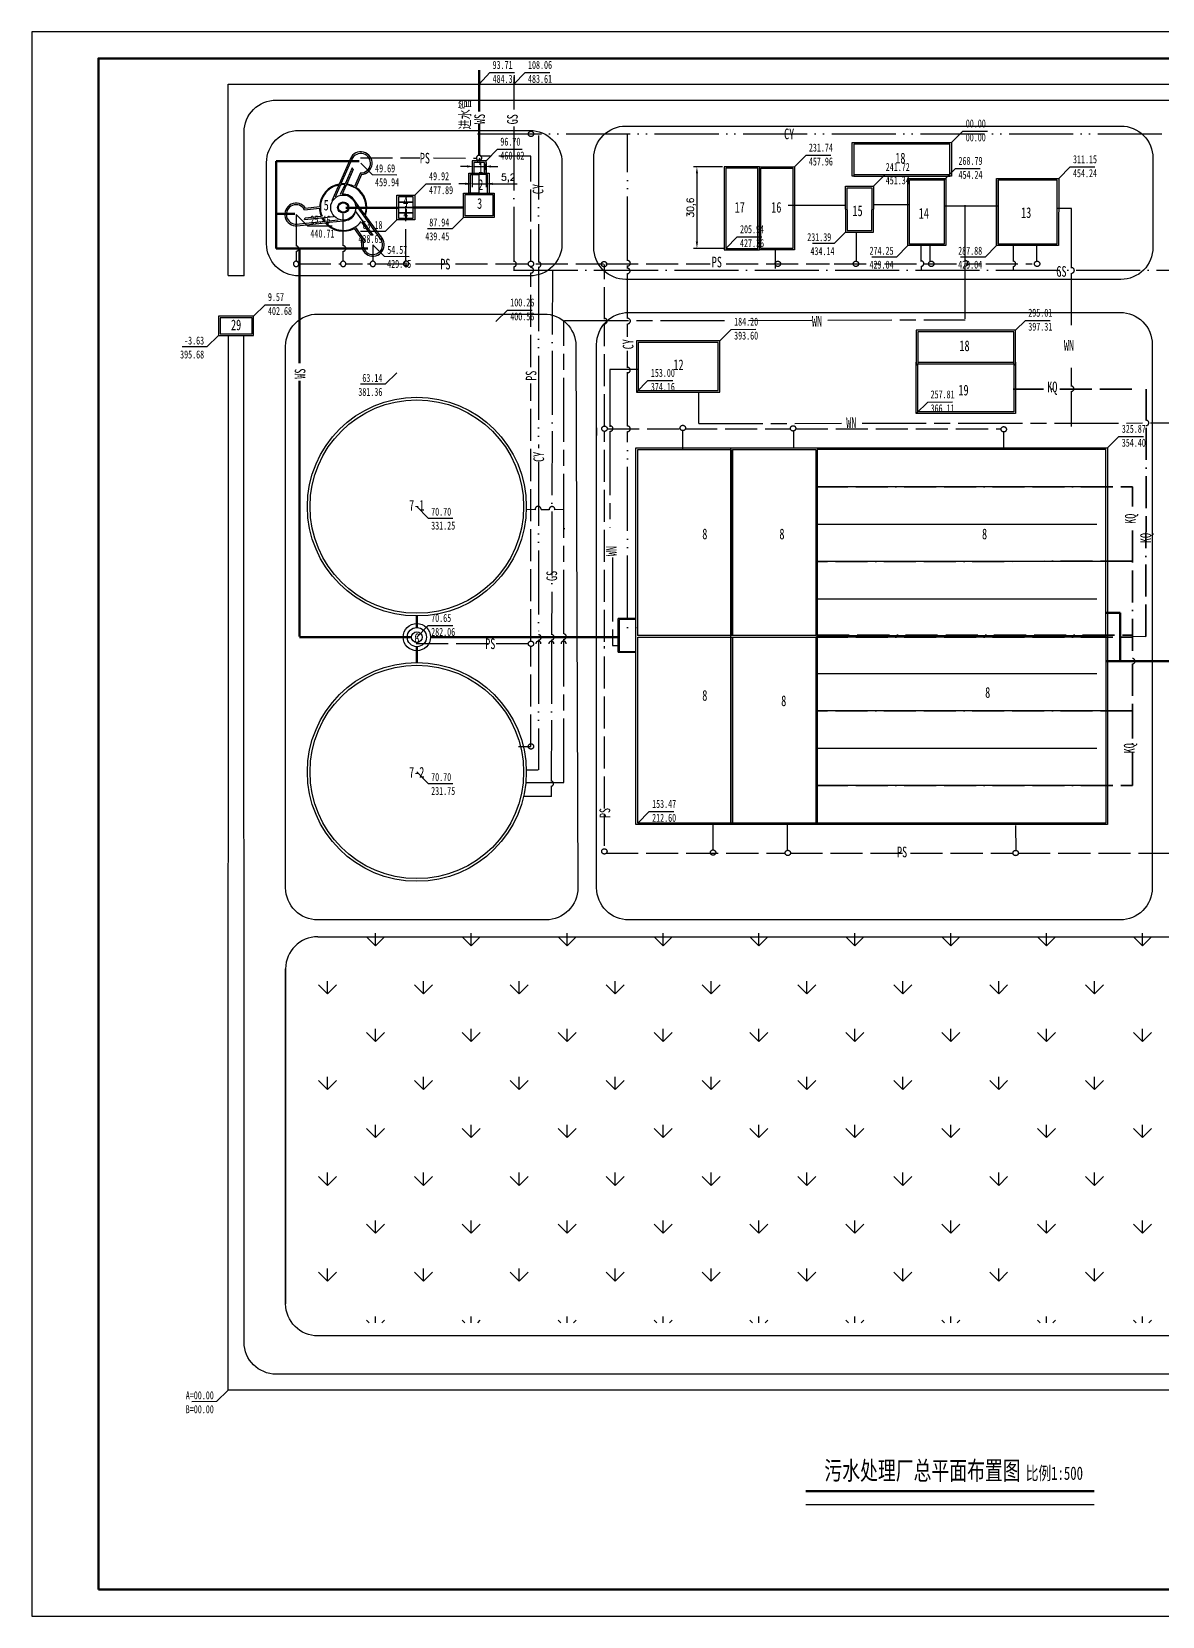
# Model space of a CAD drawing. Header units: millimetres. Extents: x 3398 to 7210, y -938 to 672.
# Drawn here: x 4427 to 4851, y -917 to -323 of the extents above; entities that cross this region are included whole.
import ezdxf

# ---------------------------------------------------------------- set-up
doc = ezdxf.new("R2010")
doc.units = ezdxf.units.MM
for name, pattern in [('ACAD_ISO02W100', [15, 12, -3]), ('ACAD_ISO04W100', [30, 24, -3, 0, -3]), ('ACAD_ISO05W100', [33, 24, -3, 0, -3, 0, -3]), ('ACAD_ISO07W100', [3, 0, -3]), ('ACAD_ISO08W100', [36, 24, -3, 6, -3]), ('ACAD_ISO11W100', [33, 12, -3, 12, -3, 0, -3])]:
    doc.linetypes.add(name, pattern=pattern)
for name, color, linetype in [('厂区排水管线', 252, 'ACAD_ISO02W100'), ('厂区给水管', 150, 'ACAD_ISO04W100'), ('图框线和图表线', 7, 'Continuous'), ('坐标', 7, 'Continuous'), ('文字', 7, 'Continuous'), ('污水处理构筑物', 6, 'Continuous'), ('污泥处理构筑物', 3, 'Continuous'), ('绿地', 3, 'Continuous'), ('超越管线', 7, 'ACAD_ISO05W100'), ('辅助构筑物和建筑物', 1, 'Continuous')]:
    doc.layers.add(name, color=color, linetype=linetype)
for name, color, linetype, lineweight in [('污水管线', 5, 'Continuous', 50), ('污泥管线', 40, 'ACAD_ISO08W100', 50), ('空气管', 6, 'ACAD_ISO07W100', 53), ('空气管线', 30, 'ACAD_ISO11W100', 35)]:
    doc.layers.add(name, color=color, linetype=linetype, lineweight=lineweight)
doc.styles.get("Standard").update_dxf_attribs({"font": 'txt', "bigfont": 'gbcbig.shx'})
doc.styles.add('长仿宋', font='simfang.ttf', dxfattribs={"width": 0.7, "height": 4})
doc.dimstyles.new('ISO-25', dxfattribs={"dimtxt": 2.5, "dimasz": 2.5, "dimexe": 1.25, "dimexo": 0.625, "dimtad": 1, "dimtxsty": 'Standard', "dimcen": 2.5, "dimadec": 0, "dimazin": 0, "dimtfac": 1, "dimtmove": 0, "dimatfit": 3, "dimfxl": 1, "dimarcsym": 0})

# ---------------------------------------------------------------- blocks, each defined once
blk = doc.blocks.new('旋流沉沙池')
at = {"layer": '污水处理构筑物', "color": 6, "lineweight": -2}
for p, q in [((40.43, -408.89), (36.3, -425.64)), ((40.43, -408.89), (36.3, -425.64)), ((41.1, -408.74), (38.56, -418.86)), ((41.1, -408.74), (38.56, -418.86)), ((42.19, -412.69), (39.69, -422.58)), ((42.19, -412.69), (39.69, -422.58)), ((41.7, -412.19), (40.1, -418.57)), ((41.7, -412.19), (40.1, -418.57)), ((41.7, -412.19), (40.1, -418.57)), ((41.7, -412.19), (40.1, -418.57)), ((42.19, -412.69), (40.72, -418.53)), ((42.19, -412.69), (40.72, -418.53)), ((42.19, -412.69), (41.7, -412.19)), ((42.19, -412.69), (41.7, -412.19)), ((45.11, -413.52), (43.73, -418.97)), ((45.11, -413.52), (43.73, -418.97)), ((45.6, -414.03), (44.3, -419.18)), ((45.6, -414.03), (44.3, -419.18)), ((38.47, -419.2), (37.25, -424.07)), ((38.47, -419.2), (37.25, -424.07)), ((40.02, -418.88), (39.04, -422.81)), ((40.02, -418.88), (39.04, -422.81)), ((49.44, -428.69), (44.82, -424.25)), ((49.44, -428.69), (44.82, -424.25)), ((57.06, -436.86), (45.7, -425.86)), ((57.06, -436.86), (45.7, -425.86)), ((24.72, -436.62), (39.93, -432.28)), ((26.86, -430.76), (32.27, -429.22)), ((26.86, -430.76), (32.27, -429.22)), ((27.06, -430.08), (32.17, -428.63)), ((27.06, -430.08), (32.17, -428.63)), ((27.41, -434.38), (37.94, -431.37)), ((27.41, -434.38), (33.74, -432.57)), ((27.41, -434.38), (33.74, -432.57)), ((27.61, -433.7), (33.4, -432.05)), ((27.61, -433.7), (33.4, -432.05)), ((27.61, -433.7), (33.4, -432.05)), ((27.61, -433.7), (33.4, -432.05)), ((35.61, -434.11), (41.77, -432.33)), ((53.77, -435.65), (45.91, -428.04)), ((53.77, -435.65), (45.91, -428.04)), ((53.09, -435.83), (48.77, -431.63)), ((53.77, -435.65), (49.04, -431.08)), ((53.77, -435.65), (49.04, -431.08)), ((57.26, -436.21), (49.7, -428.94)), ((57.26, -436.21), (49.7, -428.94)), ((25.19, -437.13), (35.26, -434.21)), ((27.41, -434.38), (27.61, -433.7)), ((27.41, -434.38), (27.61, -433.7)), ((50.23, -438.11), (46.42, -434.41)), ((50.91, -437.94), (46.88, -434.02))]:
    blk.add_line(p, q, dxfattribs=at)
for radius in [4.69, 4.69, 2.09, 1.8]:
    blk.add_circle((40.96, -427.41), radius, dxfattribs=at)
for centre, radius, start, end in [((44.55, -409.91), 4.25, 284.23498, 166.04973), ((44.55, -409.91), 4.25, 284.23498, 166.04973), ((44.55, -409.91), 3.65, 278.75786, 165.92911), ((44.55, -409.91), 3.65, 278.75786, 165.92911), ((40.96, -427.41), 8.88, 110.04889, 187.92224), ((40.96, -427.41), 8.58, 111.40303, 212.14713), ((40.96, -427.41), 8.58, 96.28761, 106.85297), ((40.96, -427.41), 8.58, 96.28761, 106.85297), ((40.96, -427.41), 8.58, 103.44443, 106.85297), ((40.96, -427.41), 8.58, 103.44443, 106.85297), ((40.96, -427.41), 8.88, 95.57259, 105.70284), ((40.96, -427.41), 8.88, 95.57259, 105.70284), ((40.96, -427.41), 8.88, 102.44291, 105.70284), ((40.96, -427.41), 8.88, 102.44291, 105.70284), ((40.96, -427.41), 8.58, 96.28761, 101.25633), ((40.96, -427.41), 8.58, 96.28761, 101.25633), ((40.96, -427.41), 8.88, 95.57259, 100.34196), ((40.96, -427.41), 8.88, 95.57259, 100.34196), ((40.96, -427.41), 8.58, 351.31569, 92.14713), ((40.96, -427.41), 8.58, 351.40303, 92.14713), ((40.96, -427.41), 8.58, 351.31569, 92.14713), ((40.96, -427.41), 8.58, 351.40303, 92.14713), ((40.96, -427.41), 8.88, 89.95852, 91.58287), ((40.96, -427.41), 8.88, 71.81056, 91.58287), ((40.96, -427.41), 8.88, 89.95852, 91.58287), ((40.96, -427.41), 8.88, 71.81056, 91.58287), ((40.96, -427.41), 8.88, 71.81056, 87.97331), ((40.96, -427.41), 8.88, 71.81056, 87.97331), ((40.96, -427.41), 8.88, 349.96116, 67.92224), ((40.96, -427.41), 8.88, 350.04889, 67.92224), ((40.96, -427.41), 8.88, 349.96116, 67.92224), ((40.96, -427.41), 8.88, 350.04889, 67.92224), ((40.96, -427.41), 4.99, 39.30579, 104.71969), ((40.96, -427.41), 4.99, 39.30579, 104.71969), ((40.96, -427.41), 4.99, 39.30579, 104.71969), ((40.96, -427.41), 4.99, 39.30579, 104.71969), ((24.01, -433.04), 4.25, 44.23498, 286.04973), ((24.01, -433.04), 3.65, 38.75786, 285.92911), ((24.01, -433.04), 3.65, 38.75786, 285.92911), ((40.96, -427.41), 8.88, 191.81056, 207.97331), ((40.96, -427.41), 8.88, 191.81056, 211.58287), ((40.96, -427.41), 8.88, 191.81056, 207.97331), ((40.96, -427.41), 8.88, 191.81056, 211.58287), ((40.96, -427.41), 8.88, 209.95852, 211.58287), ((40.96, -427.41), 8.88, 209.95852, 211.58287), ((40.96, -427.41), 8.88, 215.57259, 225.70284), ((40.96, -427.41), 8.58, 216.28761, 226.85297), ((40.96, -427.41), 8.58, 231.40303, 332.14713), ((40.96, -427.41), 4.99, 279.30579, 344.71969), ((40.96, -427.41), 8.88, 230.04889, 307.92224), ((54.32, -439.26), 4.25, 164.23498, 46.04973), ((54.32, -439.26), 3.65, 158.75786, 45.92911), ((54.32, -439.26), 3.65, 98.58812, 109.65776), ((54.32, -439.26), 3.65, 98.58812, 109.65776)]:
    blk.add_arc(centre, radius, start, end, dxfattribs=at)
blk = doc.blocks.new('4')
at = {"layer": '厂区排水管线', "lineweight": -2}
blk.add_circle((0, 0), 1, dxfattribs=at)
blk = doc.blocks.new('*D14')
at = {"color": 0, "lineweight": -2, "transparency": 16777216}
for p, q in [((4686.03, -373.5), (4675.22, -373.5)), ((4676.47, -376), (4676.47, -401.6)), ((4686.63, -404.1), (4675.22, -404.1))]:
    blk.add_line(p, q, dxfattribs=at)
at = {"color": 0, "lineweight": -3, "transparency": 16777216}
for points in [[(4676.05, -376), (4676.88, -376), (4676.47, -373.5)], [(4676.05, -401.6), (4676.88, -401.6), (4676.47, -404.1)]]:
    blk.add_solid(points, dxfattribs=at)
at = {"layer": 'Defpoints', "color": 0, "lineweight": -3, "transparency": 16777216}
for p in [(4686.65, -373.5), (4676.47, -404.1), (4687.25, -404.1)]:
    blk.add_point(p, dxfattribs=at)
at = {"color": 0, "lineweight": -3, "transparency": 16777216, "insert": (4674.38, -388.8), "char_height": 2.5, "attachment_point": 5, "rotation": 90}
blk.add_mtext('30,6', dxfattribs=at)
blk = doc.blocks.new('*D15')
at = {"color": 0, "lineweight": -2, "transparency": 16777216}
for p, q in [((4590.37, -373.4), (4587.87, -373.4)), ((4592.87, -372.5), (4592.87, -374.65)), ((4592.87, -373.4), (4596.87, -373.4)), ((4596.87, -372.5), (4596.87, -374.65)), ((4599.37, -373.4), (4601.87, -373.4))]:
    blk.add_line(p, q, dxfattribs=at)
at = {"color": 0, "lineweight": -3, "transparency": 16777216}
for points in [[(4590.37, -372.99), (4590.37, -373.82), (4592.87, -373.4)], [(4599.37, -372.99), (4599.37, -373.82), (4596.87, -373.4)]]:
    blk.add_solid(points, dxfattribs=at)
at = {"layer": 'Defpoints', "color": 0, "lineweight": -3, "transparency": 16777216}
for p in [(4592.87, -371.88), (4596.87, -371.88), (4596.87, -373.4)]:
    blk.add_point(p, dxfattribs=at)
at = {"color": 0, "lineweight": -3, "transparency": 16777216, "insert": (4594.87, -371.53), "char_height": 2.5, "attachment_point": 5}
blk.add_mtext('4', dxfattribs=at)
blk = doc.blocks.new('*D16')
at = {"color": 0, "lineweight": -2, "transparency": 16777216}
for p, q in [((4592.27, -371.9), (4592.27, -381.17)), ((4597.47, -371.9), (4597.47, -381.17)), ((4589.77, -379.92), (4587.27, -379.92)), ((4592.27, -379.92), (4597.47, -379.92)), ((4599.97, -379.92), (4609.13, -379.92))]:
    blk.add_line(p, q, dxfattribs=at)
at = {"color": 0, "lineweight": -3, "transparency": 16777216}
for points in [[(4589.77, -379.5), (4589.77, -380.33), (4592.27, -379.92)], [(4599.97, -379.5), (4599.97, -380.33), (4597.47, -379.92)]]:
    blk.add_solid(points, dxfattribs=at)
at = {"layer": 'Defpoints', "color": 0, "lineweight": -3, "transparency": 16777216}
for p in [(4592.27, -371.28), (4597.47, -371.28), (4597.47, -379.92)]:
    blk.add_point(p, dxfattribs=at)
at = {"color": 0, "lineweight": -3, "transparency": 16777216, "insert": (4605.8, -377.83), "char_height": 2.5, "attachment_point": 5}
blk.add_mtext('5,2', dxfattribs=at)

msp = doc.modelspace()

# ---------------------------------------------------------------- hatches: boundary and pattern name
at = {"layer": '绿地', "lineweight": -3}
h = msp.add_hatch(dxfattribs=at)
h.set_pattern_fill('GRASS', color=256, style=0)
h.set_pattern_definition([(90, (4502.127, -827.204), (-17.9605, 17.9605), [4.7625, -31.1585]), (45, (4502.127, -827.204), (-17.9605, 17.9605), [4.7625, -20.6375]), (135, (4502.127, -827.204), (-17.9605, -17.9605), [4.7625, -20.6375])])
edge = h.paths.add_edge_path()
edge.add_arc((4535.682, -669.244), 12, 90, 180)
edge.add_line((4523.682, -669.244), (4523.682, -794.844))
edge.add_arc((4535.682, -794.844), 12, 180, 270)
edge.add_line((4535.682, -806.844), (4876.753, -806.844))
edge.add_arc((4876.753, -794.844), 12, 270, 360)
edge.add_line((4888.753, -794.844), (4888.753, -669.244))
edge.add_arc((4876.753, -669.244), 12, 0, 90)
edge.add_line((4876.753, -657.244), (4535.682, -657.244))
edge = h.paths.add_edge_path(flags=17)
edge.add_line((4523.682, -669.244), (4523.682, -794.844))

# ---------------------------------------------------------------- linework, layer by layer
msp.add_line((4694.816, -619.516), (4694.216, -619.516))
at = {"layer": '厂区排水管线', "lineweight": -3}
for p, q in [((4550.45, -370.23), (4572.658, -370.23)), ((4577.722, -370.23), (4593.804, -370.263)), ((4614.299, -369.491), (4595.21, -369.491)), ((4614.299, -408.985), (4614.299, -369.491)), ((4526.301, -391.407), (4526.301, -403.306)), ((4543.957, -403.176), (4543.968, -388.791)), ((4555.066, -402.784), (4555.066, -408.937)), ((4736.078, -397.981), (4736.078, -408.915)), ((4763.692, -402.931), (4763.692, -408.871)), ((4803.662, -403.083), (4803.662, -408.881)), ((4526.301, -405.196), (4526.301, -408.928)), ((4543.949, -408.928), (4543.941, -405.172)), ((4527.301, -409.928), (4542.952, -409.928)), ((4614.299, -411.319), (4614.299, -410.918)), ((4614.299, -448.581), (4614.299, -413.319)), ((4614.299, -551.316), (4614.299, -454.792)), ((4613.299, -552.316), (4570.991, -552.328)), ((4614.299, -590.811), (4614.299, -553.316)), ((4609.657, -590.811), (4614.299, -590.811))]:
    msp.add_line(p, q, dxfattribs=at)
at = {"layer": '厂区排水管线'}
for p, q in [((4567.453, -408.899), (4567.453, -388.274)), ((4784.718, -409.865), (4802.11, -409.859)), ((4544.974, -409.94), (4551.139, -409.938)), ((4553.095, -409.938), (4554.066, -409.938)), ((4556.066, -409.937), (4641.419, -409.91)), ((4641.841, -430.659), (4641.841, -410.196)), ((4642.406, -409.919), (4681.426, -409.902)), ((4687.406, -409.899), (4726.151, -409.883)), ((4727.885, -409.882), (4744.826, -409.877)), ((4746.701, -409.877), (4783.035, -409.865)), ((4641.842, -470.781), (4641.834, -432.362)), ((4641.843, -551.614), (4641.842, -472.698)), ((4642.824, -471.736), (4670.222, -471.748)), ((4671.057, -472.381), (4671.066, -478.083)), ((4672.05, -471.736), (4711.29, -471.736)), ((4712.665, -472.611), (4712.665, -478.987)), ((4713.52, -471.736), (4790.422, -471.737)), ((4791.381, -472.945), (4791.339, -479.438)), ((4671.066, -478.083), (4671.066, -479.245)), ((4641.844, -614.038), (4641.843, -553.212)), ((4641.744, -616.095), (4641.744, -629.257)), ((4682.403, -620.04), (4682.428, -629.601)), ((4710.31, -620.04), (4710.333, -629.784)), ((4795.87, -620.406), (4795.884, -629.778)), ((4642.476, -630.795), (4709.586, -630.792)), ((4711.52, -630.788), (4794.877, -630.784)), ((4796.855, -630.787), (4860.86, -630.789))]:
    msp.add_line(p, q, dxfattribs=at)
at = {"layer": '厂区排水管线', "lineweight": -3}
for centre, radius, start, end in [((4526.301, -404.196), 1, 270, 90), ((4543.976, -404.151), 1, 270, 90), ((4650.524, -409.678), 1, 270, 90), ((4650.426, -412.552), 1, 270, 90), ((4641.851, -431.358), 1, 270, 90), ((4650.551, -431.358), 1, 270, 90), ((4650.515, -449.74), 1, 270, 90), ((4650.505, -471.754), 1, 270, 90), ((4617.095, -552.314), 0.954, 0, 180), ((4621.944, -552.352), 0.954, 0, 180), ((4626.516, -552.314), 0.954, 0, 180)]:
    msp.add_arc(centre, radius, start, end, dxfattribs=at)
at = {"layer": '厂区给水管'}
for p, q in [((4607.823, -339.749), (4607.823, -352.017)), ((4607.823, -358.451), (4607.823, -409.135)), ((4760.395, -403.114), (4760.395, -409.04)), ((4794.906, -403.114), (4794.906, -408.983)), ((4705.758, -404.729), (4705.77, -411.681)), ((4607.81, -412.319), (4899.93, -412.319)), ((4607.823, -410.926), (4607.823, -412.037)), ((4622.335, -412.427), (4622.028, -549.032)), ((4760.435, -410.779), (4760.435, -412.325)), ((4794.906, -410.851), (4794.906, -412.325)), ((4626.624, -509.075), (4626.956, -509.075)), ((4622.024, -550.872), (4621.905, -603.944)), ((4621.901, -605.603), (4621.892, -609.59)), ((4621.946, -609.59), (4611.516, -609.59))]:
    msp.add_line(p, q, dxfattribs=at)
at = {"layer": '厂区给水管', "lineweight": -3}
for centre in [(4607.812, -410.01), (4760.463, -409.822), (4794.9, -409.895), (4621.998, -549.891), (4621.772, -604.748)]:
    msp.add_arc(centre, 1, 270, 90, dxfattribs=at)
at = {"layer": '图框线和图表线', "lineweight": 70}
msp.add_line((4717.321, -869.929), (4825.321, -869.929), dxfattribs=at)
at = {"layer": '图框线和图表线'}
msp.add_line((4717.321, -874.929), (4825.321, -874.929), dxfattribs=at)
msp.add_lwpolyline([(4427.261, -916.887), (5268.261, -916.887), (5268.261, -322.887), (4427.261, -322.887)], close=True, dxfattribs=at)
at = {"layer": '图框线和图表线', "lineweight": 50}
msp.add_lwpolyline([(4452.261, -906.887), (5258.261, -906.887), (5258.261, -332.887), (4452.261, -332.887)], close=True, dxfattribs=at)
at = {"layer": '坐标', "lineweight": -3}
for p, q in [((4594.866, -342.514), (4598.851, -338.221)), ((4598.851, -338.221), (4608.1, -338.199)), ((4607.823, -342.514), (4612.116, -338.221)), ((4612.116, -338.221), (4621.364, -338.199)), ((4771.815, -364.459), (4776.108, -360.166)), ((4776.108, -360.166), (4785.356, -360.144)), ((4597.466, -371.277), (4601.758, -366.984)), ((4601.758, -366.984), (4611.007, -366.962)), ((4550.536, -372.184), (4554.829, -376.476)), ((4713.05, -373.502), (4717.343, -369.209)), ((4717.343, -369.209), (4726.592, -369.187)), ((4769.088, -378.476), (4773.381, -374.184)), ((4773.381, -374.184), (4782.629, -374.161)), ((4811.992, -377.876), (4816.285, -373.584)), ((4816.285, -373.584), (4825.533, -373.561)), ((4554.829, -376.476), (4564.077, -376.499)), ((4570.758, -384.227), (4575.051, -379.934)), ((4575.051, -379.934), (4584.299, -379.912)), ((4742.558, -380.777), (4746.851, -376.485)), ((4746.851, -376.485), (4756.142, -376.474)), ((4526.301, -391.407), (4530.594, -395.7)), ((4530.594, -395.7), (4539.842, -395.722)), ((4559.729, -397.724), (4550.48, -397.746)), ((4564.021, -393.431), (4559.729, -397.724)), ((4584.77, -396.77), (4575.522, -396.792)), ((4589.063, -392.477), (4584.77, -396.77)), ((4732.153, -397.975), (4727.86, -402.268)), ((4555.066, -402.784), (4559.359, -407.077)), ((4687.25, -404.102), (4691.543, -399.809)), ((4691.543, -399.809), (4700.792, -399.787)), ((4727.993, -402.29), (4719.814, -402.31)), ((4755.488, -403.076), (4751.195, -407.369)), ((4788.696, -403.076), (4784.403, -407.369)), ((4559.359, -407.077), (4568.607, -407.099)), ((4751.195, -407.369), (4741.947, -407.392)), ((4784.403, -407.369), (4775.154, -407.392)), ((4510.41, -429.539), (4514.703, -425.247)), ((4514.703, -425.247), (4523.951, -425.224)), ((4601.186, -431.558), (4605.479, -427.265)), ((4605.479, -427.265), (4614.727, -427.243)), ((4795.848, -434.811), (4799.541, -431.118)), ((4799.541, -431.118), (4808.789, -431.096)), ((4497.21, -436.739), (4492.917, -441.032)), ((4685.041, -438.755), (4689.334, -434.463)), ((4689.334, -434.463), (4698.582, -434.44)), ((4492.917, -441.032), (4483.669, -441.054)), ((4563.986, -450.758), (4559.693, -455.051)), ((4559.693, -455.051), (4550.445, -455.073)), ((4653.841, -457.955), (4658.134, -453.663)), ((4658.134, -453.663), (4667.382, -453.64)), ((4758.648, -466.011), (4762.941, -461.718)), ((4762.941, -461.718), (4772.189, -461.696)), ((4830.276, -478.916), (4834.569, -474.623)), ((4834.569, -474.623), (4843.817, -474.601)), ((4571.545, -500.897), (4575.838, -505.19)), ((4575.838, -505.19), (4585.087, -505.212)), ((4571.545, -549.83), (4575.838, -545.537)), ((4575.838, -545.537), (4585.087, -545.515)), ((4571.545, -600.374), (4575.838, -604.667)), ((4575.838, -604.667), (4585.087, -604.689)), ((4654.316, -619.516), (4658.609, -615.223)), ((4658.609, -615.223), (4667.857, -615.201)), ((4496.548, -836.412), (4487.3, -836.435)), ((4500.841, -832.119), (4496.548, -836.412))]:
    msp.add_line(p, q, dxfattribs=at)
at = {"layer": '污水处理构筑物', "lineweight": -3}
for p, q in [((4734.615, -365.059), (4734.615, -364.459)), ((4734.615, -364.459), (4771.215, -364.459)), ((4734.615, -377.059), (4734.615, -365.059)), ((4771.215, -364.459), (4771.815, -364.459)), ((4771.815, -364.459), (4771.815, -377.059)), ((4597.466, -371.277), (4592.266, -371.277)), ((4592.266, -371.277), (4592.266, -375.877)), ((4596.866, -371.877), (4592.866, -371.877)), ((4592.866, -371.877), (4592.866, -375.877)), ((4596.866, -375.877), (4596.866, -371.877)), ((4597.466, -375.877), (4597.466, -371.277)), ((4591.017, -376.477), (4591.017, -375.877)), ((4591.017, -375.877), (4598.017, -375.877)), ((4591.017, -383.357), (4591.017, -376.477)), ((4594.866, -375.877), (4596.866, -375.877)), ((4598.017, -375.877), (4598.617, -375.877)), ((4598.617, -375.877), (4598.617, -383.357)), ((4589.063, -392.477), (4589.063, -383.357)), ((4589.063, -383.357), (4589.663, -383.357)), ((4589.663, -383.357), (4599.972, -383.357)), ((4591.617, -383.357), (4591.017, -383.357)), ((4599.972, -383.357), (4600.572, -383.357)), ((4600.572, -383.357), (4600.572, -391.877)), ((4600.572, -391.877), (4600.572, -392.477)), ((4589.663, -392.477), (4589.063, -392.477)), ((4600.572, -392.477), (4589.663, -392.477)), ((4653.605, -542.916), (4647.016, -542.916)), ((4647.016, -555.516), (4647.016, -542.916)), ((4653.605, -543.216), (4647.316, -543.216)), ((4647.316, -543.216), (4647.316, -555.216)), ((4654.316, -549.216), (4654.316, -543.216)), ((4647.016, -555.516), (4653.605, -555.516)), ((4647.316, -555.216), (4653.605, -555.216))]:
    msp.add_line(p, q, dxfattribs=at)
at = {"layer": '污水处理构筑物', "lineweight": -2}
for p, q in [((4564.021, -393.431), (4564.021, -384.227)), ((4564.021, -384.227), (4564.621, -384.227)), ((4564.621, -384.227), (4570.158, -384.227)), ((4570.158, -384.227), (4570.758, -384.227)), ((4570.758, -384.227), (4570.758, -392.831)), ((4564.621, -393.431), (4564.021, -393.431)), ((4570.158, -393.431), (4564.621, -393.431)), ((4570.758, -393.431), (4570.158, -393.431)), ((4570.758, -392.831), (4570.758, -393.431))]:
    msp.add_line(p, q, dxfattribs=at)
at = {"layer": '污水处理构筑物'}
for p, q in [((4689.224, -548.929), (4689.224, -479.229)), ((4689.816, -479.491), (4689.816, -549.191)), ((4720.956, -479.516), (4720.956, -549.216)), ((4829.676, -493.516), (4725.103, -493.516)), ((4721.556, -507.516), (4826.275, -507.516)), ((4829.676, -521.516), (4725.103, -521.516)), ((4721.556, -535.516), (4826.275, -535.516)), ((4694.816, -549.216), (4654.316, -549.216)), ((4654.316, -549.816), (4694.216, -549.816)), ((4689.224, -619.516), (4689.224, -549.531)), ((4689.826, -550.138), (4689.826, -619.516)), ((4720.956, -549.216), (4694.93, -549.216)), ((4694.988, -549.816), (4720.956, -549.816)), ((4720.956, -549.816), (4720.956, -619.516)), ((4721.556, -549.516), (4721.556, -549.216)), ((4721.556, -549.216), (4829.676, -549.216)), ((4721.556, -549.754), (4829.676, -549.754)), ((4721.556, -563.516), (4826.275, -563.516)), ((4829.676, -577.516), (4725.103, -577.516)), ((4721.556, -591.516), (4826.275, -591.516)), ((4829.676, -605.516), (4725.103, -605.516))]:
    msp.add_line(p, q, dxfattribs=at)
at = {"layer": '污水处理构筑物', "lineweight": -3}
for points in [[(4735.215, -377.059), (4771.215, -377.059), (4771.215, -365.059), (4735.215, -365.059)], [(4589.663, -383.957), (4599.972, -383.957), (4599.972, -391.877), (4589.663, -391.877)]]:
    msp.add_lwpolyline(points, close=True, dxfattribs=at)
at = {"layer": '污水处理构筑物', "color": 6, "lineweight": -2}
for points in [[(4594.817, -376.477), (4594.817, -383.357), (4591.617, -383.357), (4591.617, -376.477)], [(4594.817, -376.477), (4594.817, -383.357), (4598.017, -383.357), (4598.017, -376.477)]]:
    msp.add_lwpolyline(points, close=True, dxfattribs=at)
at = {"layer": '污水处理构筑物', "lineweight": -2}
for points in [[(4735.215, -376.459), (4771.215, -376.459)], [(4795.848, -448.011), (4795.848, -434.811), (4758.648, -434.811), (4758.648, -448.011)], [(4795.848, -446.811), (4795.848, -466.011), (4758.648, -466.011), (4758.648, -446.811)], [(4759.248, -446.811), (4795.248, -446.811)]]:
    msp.add_lwpolyline(points, dxfattribs=at)
at = {"layer": '污水处理构筑物'}
for points in [[(4564.621, -384.827), (4564.621, -386.827), (4570.221, -386.827), (4570.221, -384.827)], [(4564.621, -386.831), (4564.621, -388.831), (4570.221, -388.831), (4570.221, -386.831)], [(4564.621, -388.831), (4564.621, -390.831), (4570.221, -390.831), (4570.221, -388.831)], [(4564.621, -390.831), (4564.621, -392.831), (4570.221, -392.831), (4570.221, -390.831)], [(4689.224, -549.216), (4654.316, -549.216), (4654.316, -479.516), (4689.224, -479.516)], [(4721.556, -549.516), (4829.676, -549.516), (4829.676, -479.516), (4721.556, -479.516)], [(4721.556, -549.516), (4829.676, -549.516), (4829.676, -619.516), (4721.556, -619.516)]]:
    msp.add_lwpolyline(points, close=True, dxfattribs=at)
at = {"layer": '污水处理构筑物', "lineweight": -2}
for points in [[(4759.248, -447.411), (4795.248, -447.411), (4795.248, -435.411), (4759.248, -435.411)], [(4759.248, -447.411), (4795.248, -447.411), (4795.248, -465.411), (4759.248, -465.411)]]:
    msp.add_lwpolyline(points, close=True, dxfattribs=at)
at = {"layer": '污水处理构筑物'}
for points in [[(4654.316, -478.916), (4829.676, -478.916), (4830.276, -478.916), (4830.276, -479.516), (4830.276, -619.516), (4830.276, -620.116), (4653.605, -620.116), (4653.605, -479.516), (4653.605, -478.916), (4654.316, -478.916)], [(4720.956, -549.216), (4689.816, -549.216), (4689.816, -479.491), (4720.956, -479.516)], [(4721.556, -479.516), (4721.556, -549.154)], [(4689.816, -549.816), (4689.826, -619.516), (4654.316, -619.516), (4654.316, -549.816), (4694.216, -549.816)], [(4721.556, -549.816), (4721.556, -619.516), (4689.826, -619.516), (4689.816, -549.816), (4720.956, -549.816)]]:
    msp.add_lwpolyline(points, dxfattribs=at)
at = {"layer": '污水处理构筑物', "lineweight": -2}
for centre in [(4571.545, -500.897), (4571.545, -600.374)]:
    msp.add_circle(centre, 41, dxfattribs=at)
at = {"layer": '污水处理构筑物'}
for centre, radius in [((4571.545, -500.897), 40), ((4571.545, -549.83), 5.1), ((4571.545, -549.83), 3.605), ((4571.545, -549.83), 2), ((4571.545, -600.374), 40)]:
    msp.add_circle(centre, radius, dxfattribs=at)
at = {"layer": '污水管线', "lineweight": 50}
for p, q in [((4594.866, -352.856), (4594.866, -337.329)), ((4594.866, -369.231), (4594.866, -357.611)), ((4549.885, -371.427), (4518.865, -371.427)), ((4518.865, -371.427), (4518.865, -404.196)), ((4594.872, -371.434), (4594.866, -371.229)), ((4525.83, -391.147), (4518.849, -391.147)), ((4544.989, -388.905), (4564.621, -388.905)), ((4570.221, -388.831), (4589.063, -388.832)), ((4518.865, -404.196), (4553.194, -404.196)), ((4527.64, -404.412), (4527.637, -447.101)), ((4527.637, -453.823), (4527.637, -549.622)), ((4571.577, -546.202), (4571.545, -541.897)), ((4834.985, -540.756), (4829.676, -540.756)), ((4834.985, -558.771), (4834.985, -540.756)), ((4527.633, -549.83), (4569.541, -549.835)), ((4576.645, -549.835), (4647.316, -549.843)), ((4571.545, -553.436), (4571.545, -559.374)), ((4902.325, -558.861), (4829.676, -558.861))]:
    msp.add_line(p, q, dxfattribs=at)
at = {"layer": '污泥处理构筑物', "lineweight": -3}
for p, q in [((4769.688, -377.876), (4769.688, -403.076)), ((4811.296, -378.476), (4811.296, -402.476)), ((4732.153, -389.376), (4732.153, -380.777)), ((4732.153, -380.777), (4732.753, -380.777)), ((4732.753, -380.777), (4741.958, -380.777)), ((4741.958, -380.777), (4742.558, -380.777)), ((4742.558, -380.777), (4742.558, -389.076)), ((4732.153, -389.376), (4732.153, -397.975)), ((4742.558, -389.076), (4742.558, -389.376)), ((4742.558, -389.676), (4742.558, -389.376)), ((4742.558, -397.975), (4742.558, -389.676)), ((4732.153, -397.975), (4732.753, -397.975)), ((4732.753, -397.975), (4741.958, -397.975)), ((4741.958, -397.975), (4742.558, -397.975))]:
    msp.add_line(p, q, dxfattribs=at)
at = {"layer": '污泥处理构筑物', "lineweight": -2}
for p, q in [((4789.296, -390.476), (4789.296, -378.476)), ((4789.296, -378.476), (4811.296, -378.476)), ((4789.296, -402.476), (4789.296, -390.476)), ((4811.296, -402.476), (4789.296, -402.476))]:
    msp.add_line(p, q, dxfattribs=at)
for points in [[(4686.65, -404.702), (4699.85, -404.702), (4699.85, -373.502), (4686.65, -373.502)], [(4687.25, -404.102), (4699.25, -404.102), (4699.25, -374.102), (4687.25, -374.102)], [(4713.05, -404.702), (4699.85, -404.702), (4699.85, -373.502), (4713.05, -373.502)], [(4712.45, -404.102), (4700.45, -404.102), (4700.45, -374.102), (4712.45, -374.102)], [(4769.088, -378.476), (4769.088, -402.476), (4756.088, -402.476), (4756.088, -378.476)], [(4653.841, -457.955), (4685.041, -457.955), (4685.041, -438.755), (4653.841, -438.755)], [(4654.441, -457.355), (4684.441, -457.355), (4684.441, -439.355), (4654.441, -439.355)]]:
    msp.add_lwpolyline(points, close=True, dxfattribs=at)
for points in [[(4769.688, -403.076), (4769.688, -403.076), (4755.488, -403.076), (4755.488, -377.876), (4769.688, -377.876)], [(4788.696, -391.076), (4788.696, -377.876)], [(4788.696, -377.876), (4811.992, -377.876), (4811.896, -403.076)], [(4811.992, -377.876), (4811.896, -403.076), (4788.696, -403.076)], [(4789.296, -378.476), (4789.296, -402.476)], [(4788.696, -403.076), (4788.696, -389.876)]]:
    msp.add_lwpolyline(points, dxfattribs=at)
at = {"layer": '污泥处理构筑物', "lineweight": -3}
for points in [[(4732.753, -381.377), (4741.958, -381.377), (4741.958, -389.703), (4741.958, -389.703)], [(4732.765, -389.703), (4732.753, -389.703), (4732.753, -381.377)], [(4732.754, -389.676), (4732.753, -389.676), (4732.753, -397.375), (4741.958, -397.375), (4741.958, -389.676), (4741.958, -389.676)], [(4732.772, -389.703), (4732.765, -389.703)]]:
    msp.add_lwpolyline(points, dxfattribs=at)
at = {"layer": '污泥管线', "lineweight": -3}
for p, q in [((4735.215, -377.059), (4734.615, -377.059)), ((4771.815, -377.059), (4771.215, -377.059)), ((4789.296, -390.476), (4789.296, -391.076))]:
    msp.add_line(p, q, dxfattribs=at)
at = {"layer": '污泥管线', "lineweight": 30}
for p, q in [((4732.079, -388.044), (4710.6, -388.044)), ((4756.117, -387.729), (4742.594, -387.729)), ((4769.508, -388.164), (4788.988, -388.164)), ((4776.955, -409.126), (4776.955, -387.873)), ((4816.779, -389.146), (4811.372, -389.146)), ((4816.779, -411.507), (4816.779, -389.146)), ((4776.955, -430.566), (4776.955, -410.478)), ((4816.779, -432.917), (4816.779, -413.365)), ((4626.565, -548.638), (4626.565, -431.16)), ((4626.811, -431.16), (4687.398, -431.16)), ((4695.76, -431.16), (4719.561, -431.052)), ((4725.48, -431.025), (4776.992, -430.879)), ((4654.441, -449.52), (4643.892, -449.52)), ((4643.892, -449.52), (4643.892, -470.978)), ((4816.779, -455.886), (4816.779, -448.923)), ((4677.147, -469.738), (4677.147, -457.955)), ((4816.779, -470.924), (4816.779, -457.619)), ((4643.892, -472.573), (4643.892, -508.758)), ((4677.147, -469.738), (4730.679, -469.684)), ((4738.389, -469.676), (4866.379, -469.547)), ((4612.621, -501.907), (4616.079, -501.933)), ((4618.08, -501.935), (4621.079, -501.972)), ((4623.185, -501.972), (4626.628, -501.907)), ((4644.892, -520.003), (4644.892, -553.041)), ((4626.565, -604.384), (4626.565, -550.638)), ((4644.821, -553.002), (4647.649, -553.002)), ((4612.26, -604.384), (4626.565, -604.384))]:
    msp.add_line(p, q, dxfattribs=at)
for centre, radius, start, end in [((4776.972, -409.676), 1, 270, 90), ((4816.861, -412.381), 1, 270, 90), ((4816.695, -456.727), 1, 270, 90), ((4644.012, -471.671), 1, 270, 90), ((4616.968, -501.889), 1.102, 355.950556, 184.359718), ((4622.191, -501.999), 1.102, 355.950556, 184.359718), ((4626.565, -549.638), 1, 270, 90)]:
    msp.add_arc(centre, radius, start, end, dxfattribs=at)
at = {"layer": '空气管', "lineweight": -3}
for p, q in [((4653.605, -546.216), (4646.605, -546.216)), ((4653.605, -549.216), (4653.605, -546.216)), ((4654.316, -549.216), (4653.605, -549.216))]:
    msp.add_line(p, q, dxfattribs=at)
at = {"layer": '空气管线'}
for p, q in [((4839.389, -456.911), (4795.003, -456.911)), ((4844.773, -468.656), (4844.793, -456.911)), ((4844.634, -549.568), (4844.77, -470.273)), ((4720.956, -493.516), (4839.634, -493.516)), ((4839.634, -493.516), (4839.634, -500.858)), ((4839.634, -509.883), (4839.634, -557.984)), ((4839.634, -521.382), (4721.556, -521.516)), ((4720.956, -549.816), (4839.634, -549.816)), ((4721.556, -549.154), (4839.634, -549.154)), ((4839.634, -559.807), (4839.634, -605.926)), ((4839.634, -577.516), (4720.956, -577.516)), ((4839.634, -587.889), (4839.634, -577.516)), ((4839.634, -605.516), (4839.634, -594.167)), ((4720.956, -605.516), (4839.634, -605.516))]:
    msp.add_line(p, q, dxfattribs=at)
at = {"layer": '空气管线', "lineweight": 30}
msp.add_line((4839.634, -549.509), (4844.634, -549.568), dxfattribs=at)
for centre in [(4844.751, -469.547), (4839.602, -558.854)]:
    msp.add_arc(centre, 1, 270, 90, dxfattribs=at)
at = {"layer": '绿地'}
for p, q in [((4500.841, -414.236), (4500.841, -342.514)), ((4500.841, -342.514), (4506.841, -342.514)), ((4506.841, -342.514), (5083.707, -342.514)), ((4500.813, -414.294), (4506.882, -414.294)), ((4500.841, -832.119), (4500.923, -436.771)), ((4506.841, -832.119), (4500.841, -832.119)), ((5022.168, -832.077), (4506.841, -832.119))]:
    msp.add_line(p, q, dxfattribs=at)
at = {"layer": '绿地', "lineweight": -3}
for p, q in [((4534.397, -662.16), (4875.468, -662.16)), ((4522.397, -674.16), (4522.397, -799.76))]:
    msp.add_line(p, q, dxfattribs=at)
at = {"layer": '绿地'}
for points in [[(4506.841, -414.363), (4506.841, -360.514, -0.4142136), (4518.841, -348.514), (5071.377, -348.514, -0.4141368), (5083.377, -360.51), (5083.399, -444.099)], [(5022.729, -826.119), (4518.839, -826.119, -0.4141717), (4506.839, -814.121), (4506.786, -436.731)], [(4534.397, -662.16), (4875.468, -662.16, -0.4142136), (4887.468, -674.16), (4887.468, -799.76, -0.4142136), (4875.468, -811.76), (4534.397, -811.76, -0.4142136), (4522.397, -799.76), (4522.397, -674.16)]]:
    msp.add_lwpolyline(points, format="xyb", dxfattribs=at)
for points in [[(4527.243, -359.927), (4613.911, -359.927, -0.4142136), (4625.911, -371.927), (4625.911, -402.41, -0.4142136), (4613.911, -414.41), (4527.243, -414.41, -0.4142136), (4515.243, -402.41), (4515.243, -371.927, -0.4142136)], [(4534.397, -428.712), (4619.127, -428.712, -0.4131512), (4631.127, -440.668), (4631.865, -643.804, -0.4152768), (4619.865, -655.848), (4534.397, -655.848, -0.4142136), (4522.397, -643.848), (4522.397, -440.712, -0.4142136)], [(4650.908, -428.107), (4835.039, -428.107, -0.4142136), (4847.039, -440.107), (4847.039, -643.848, -0.4142136), (4835.039, -655.848), (4650.908, -655.848, -0.4142136), (4638.908, -643.848), (4638.908, -440.107, -0.4142136)]]:
    msp.add_lwpolyline(points, format="xyb", close=True, dxfattribs=at)
at = {"layer": '绿地', "lineweight": -3}
msp.add_lwpolyline([(4649.825, -358.246), (4835.308, -358.246, -0.4142136), (4847.308, -370.246), (4847.308, -403.742, -0.4142136), (4835.308, -415.742), (4649.825, -415.742, -0.4142136), (4637.825, -403.742), (4637.825, -370.246, -0.4142136)], format="xyb", close=True, dxfattribs=at)
at = {"layer": '绿地'}
msp.add_lwpolyline([(4638.908, -471.435), (4638.908, -471.435), (4638.908, -474.212), (4638.908, -474.212)], close=True, dxfattribs=at)
at = {"layer": '绿地', "lineweight": -3}
msp.add_arc((4534.397, -674.16), 12, 90, 180, dxfattribs=at)
at = {"layer": '超越管线'}
for p, q in [((4594.221, -361.13), (5002.901, -361.221)), ((4617.075, -361.849), (4617.075, -409.382)), ((4617.075, -411.195), (4617.075, -479.05)), ((4617.075, -484.172), (4617.075, -548.98)), ((4617.075, -550.872), (4617.075, -599.613))]:
    msp.add_line(p, q, dxfattribs=at)
at = {"layer": '超越管线', "lineweight": -3}
for p, q in [((4650.46, -408.723), (4650.46, -361.105)), ((4650.46, -411.646), (4650.46, -410.58)), ((4650.46, -430.437), (4650.46, -413.584)), ((4650.46, -437.227), (4650.46, -432.345)), ((4650.46, -448.919), (4650.46, -442.545)), ((4650.462, -470.755), (4650.46, -450.489)), ((4650.46, -543.216), (4650.465, -472.754)), ((4617.053, -599.685), (4612.495, -599.685))]:
    msp.add_line(p, q, dxfattribs=at)
for centre in [(4617.048, -410.177), (4614.299, -412.319), (4617.107, -549.926)]:
    msp.add_arc(centre, 1, 270, 90, dxfattribs=at)
at = {"layer": '辅助构筑物和建筑物', "lineweight": -2}
for points in [[(4510.41, -429.539), (4497.21, -429.539), (4497.21, -436.739), (4510.41, -436.739)], [(4509.81, -430.139), (4497.81, -430.139), (4497.81, -436.139), (4509.81, -436.139)]]:
    msp.add_lwpolyline(points, close=True, dxfattribs=at)

# ---------------------------------------------------------------- block references
at = {"layer": '文字', "lineweight": -2}
for p in [(4614.299, -361.215), (4614.299, -409.918), (4641.675, -410.015), (4706.778, -409.891), (4736.044, -409.905), (4764.273, -409.905), (4803.9, -409.905), (4641.832, -471.737), (4671.187, -471.433), (4712.505, -471.585), (4791.426, -471.93), (4614.299, -552.316), (4614.299, -590.811), (4641.801, -630.145), (4682.51, -630.592), (4710.524, -630.726), (4795.872, -630.761)]:
    msp.add_blockref('4', p, dxfattribs=at)
at = {"layer": '文字', "lineweight": -2, "xscale": -1, "rotation": 180}
for p in [(4594.866, -370.23), (4526.301, -409.928), (4543.952, -409.928), (4555.066, -409.937), (4567.519, -409.881)]:
    msp.add_blockref('4', p, dxfattribs=at)
at = {"layer": '污水处理构筑物', "color": 0, "lineweight": -2, "rotation": 350.0218643813303}
msp.add_blockref('旋流沉沙池', (4577.684, 39.247), dxfattribs=at)

# ---------------------------------------------------------------- texts
at = {"char_height": 4, "width": 6.60744, "attachment_point": 1, "rotation": 90, "style": '长仿宋'}
for insert in [(4593.069, -357.516), (4525.796, -452.978)]:
    msp.add_mtext('WS', dxfattribs=dict(at, insert=insert))
at = {"layer": '坐标', "lineweight": -3, "char_height": 3, "style": '长仿宋'}
for s, insert, width, attachment_point in [('{\\fFangSong_GB2312|b0|i0|c134|p49;93.71}', (4599.921, -333.834), 9.59897, 1), ('{\\fFangSong_GB2312|b0|i0|c134|p49;108.06}', (4613.185, -333.834), 9.59897, 1), ('{\\fFangSong_GB2312|b0|i0|c134|p49;484.31}', (4599.921, -339.056), 8.86058, 1), ('{\\fFangSong_GB2312|b0|i0|c134|p49;483.61}', (4613.185, -339.056), 8.86058, 1), ('{\\fFangSong_GB2312|b0|i0|c134|p49;00.00}', (4777.177, -355.78), 9.59897, 1), ('{\\fFangSong_GB2312|b0|i0|c134|p49;00.00}', (4777.177, -361.001), 8.86058, 1), ('{\\fFangSong_GB2312|b0|i0|c134|p49;460.82}', (4602.828, -367.819), 8.86058, 1), ('{\\fFangSong_GB2312|b0|i0|c134|p49;96.70}', (4602.828, -362.598), 9.59897, 1), ('{\\fFangSong_GB2312|b0|i0|c134|p49;231.74}', (4718.413, -364.823), 9.59897, 1), ('{\\fFangSong_GB2312|b0|i0|c134|p49;49.69}', (4555.899, -375.642), 8.86058, 7), ('{\\fFangSong_GB2312|b0|i0|c134|p49;457.96}', (4718.413, -370.044), 8.86058, 1), ('{\\fFangSong_GB2312|b0|i0|c134|p49;241.72}', (4747.214, -372.098), 9.59897, 1), ('{\\fFangSong_GB2312|b0|i0|c134|p49;268.79}', (4774.45, -369.797), 9.59897, 1), ('{\\fFangSong_GB2312|b0|i0|c134|p49;311.15}', (4817.354, -369.197), 9.59897, 1), ('{\\fFangSong_GB2312|b0|i0|c134|p49;459.94}', (4555.899, -380.863), 9.59897, 7), ('{\\fFangSong_GB2312|b0|i0|c134|p49;49.92}', (4576.121, -375.547), 9.59897, 1), ('{\\fFangSong_GB2312|b0|i0|c134|p49;451.34}', (4747.214, -377.098), 9.59897, 1), ('{\\fFangSong_GB2312|b0|i0|c134|p49;454.24}', (4774.45, -375.018), 8.86058, 1), ('{\\fFangSong_GB2312|b0|i0|c134|p49;454.24}', (4817.354, -374.418), 8.86058, 1), ('{\\fFangSong_GB2312|b0|i0|c134|p49;477.89}', (4576.121, -380.769), 8.86058, 1), ('{\\fFangSong_GB2312|b0|i0|c134|p49;25.46}', (4531.663, -394.865), 8.86058, 7), ('{\\fFangSong_GB2312|b0|i0|c134|p49;440.71}', (4531.663, -400.086), 9.59897, 7), ('{\\fFangSong_GB2312|b0|i0|c134|p49;63.18}', (4558.659, -396.889), 8.86058, 9), ('{\\fFangSong_GB2312|b0|i0|c134|p49;87.94}', (4583.7, -395.935), 8.86058, 9), ('{\\fFangSong_GB2312|b0|i0|c134|p49;205.94}', (4692.613, -395.423), 9.59897, 1), ('{\\fFangSong_GB2312|b0|i0|c134|p49;438.69}', (4558.659, -402.111), 9.59897, 9), ('{\\fFangSong_GB2312|b0|i0|c134|p49;54.57}', (4560.429, -406.242), 8.86058, 7), ('{\\fFangSong_GB2312|b0|i0|c134|p49;439.45}', (4583.7, -401.157), 9.59897, 9), ('{\\fFangSong_GB2312|b0|i0|c134|p49;427.36}', (4692.613, -400.644), 8.86058, 1), ('{\\fFangSong_GB2312|b0|i0|c134|p49;231.39}', (4726.79, -401.433), 8.86058, 9), ('{\\fFangSong_GB2312|b0|i0|c134|p49;434.14}', (4727.993, -406.674), 9.59897, 9), ('{\\fFangSong_GB2312|b0|i0|c134|p49;274.25}', (4750.125, -406.534), 8.86058, 9), ('{\\fFangSong_GB2312|b0|i0|c134|p49;287.88}', (4783.333, -406.534), 8.86058, 9), ('{\\fFangSong_GB2312|b0|i0|c134|p49;429.45}', (4560.429, -411.463), 9.59897, 7), ('{\\fFangSong_GB2312|b0|i0|c134|p49;429.04}', (4750.125, -411.756), 9.59897, 9), ('{\\fFangSong_GB2312|b0|i0|c134|p49;429.04}', (4783.333, -411.756), 9.59897, 9), ('{\\fFangSong_GB2312|b0|i0|c134|p49;9.57}', (4515.772, -420.86), 9.59897, 1), ('{\\fFangSong_GB2312|b0|i0|c134|p49;402.68}', (4515.772, -426.081), 8.86058, 1), ('{\\fFangSong_GB2312|b0|i0|c134|p49;100.26}', (4606.548, -422.879), 9.59897, 1), ('{\\fFangSong_GB2312|b0|i0|c134|p49;295.01}', (4800.61, -426.732), 9.59897, 1), ('{\\fFangSong_GB2312|b0|i0|c134|p49;400.56}', (4606.548, -428.1), 8.86058, 1), ('{\\fFangSong_GB2312|b0|i0|c134|p49;184.20}', (4690.403, -430.076), 9.59897, 1), ('{\\fFangSong_GB2312|b0|i0|c134|p49;397.31}', (4800.61, -431.953), 8.86058, 1), ('{\\fFangSong_GB2312|b0|i0|c134|p49;-3.63}', (4491.848, -440.197), 8.86058, 9), ('{\\fFangSong_GB2312|b0|i0|c134|p49;393.60}', (4690.403, -435.297), 8.86058, 1), ('{\\fFangSong_GB2312|b0|i0|c134|p49;395.68}', (4491.848, -445.419), 9.59897, 9), ('{\\fFangSong_GB2312|b0|i0|c134|p49;63.14}', (4558.623, -454.216), 8.86058, 9), ('{\\fFangSong_GB2312|b0|i0|c134|p49;153.00}', (4659.203, -449.276), 9.59897, 1), ('{\\fFangSong_GB2312|b0|i0|c134|p49;381.36}', (4558.623, -459.438), 9.59897, 9), ('{\\fFangSong_GB2312|b0|i0|c134|p49;374.16}', (4659.203, -454.497), 8.86058, 1), ('{\\fFangSong_GB2312|b0|i0|c134|p49;257.81}', (4764.01, -457.332), 9.59897, 1), ('{\\fFangSong_GB2312|b0|i0|c134|p49;366.11}', (4764.01, -462.553), 8.86058, 1), ('{\\fFangSong_GB2312|b0|i0|c134|p49;325.87}', (4835.638, -470.237), 9.59897, 1), ('{\\fFangSong_GB2312|b0|i0|c134|p49;354.40}', (4835.638, -475.458), 8.86058, 1), ('{\\fFangSong_GB2312|b0|i0|c134|p49;70.70}', (4576.908, -504.355), 8.86058, 7), ('{\\fFangSong_GB2312|b0|i0|c134|p49;331.25}', (4576.908, -509.576), 9.59897, 7), ('{\\fFangSong_GB2312|b0|i0|c134|p49;282.06}', (4576.908, -546.372), 8.86058, 1), ('{\\fFangSong_GB2312|b0|i0|c134|p49;70.65}', (4576.908, -541.151), 9.59897, 1), ('{\\fFangSong_GB2312|b0|i0|c134|p49;70.70}', (4576.908, -603.832), 8.86058, 7), ('{\\fFangSong_GB2312|b0|i0|c134|p49;231.75}', (4576.908, -609.053), 9.59897, 7), ('{\\fFangSong_GB2312|b0|i0|c134|p49;153.47}', (4659.678, -610.837), 9.59897, 1), ('{\\fFangSong_GB2312|b0|i0|c134|p49;212.60}', (4659.678, -616.058), 8.86058, 1), ('{\\fFangSong_GB2312|b0|i0|c134|p49;A=00.00}', (4495.479, -835.578), 8.86058, 9), ('{\\fFangSong_GB2312|b0|i0|c134|p49;B=00.00}', (4495.479, -840.799), 9.59897, 9)]:
    msp.add_mtext(s, dxfattribs=dict(at, insert=insert, width=width, attachment_point=attachment_point))
at = {"layer": '文字', "insert": (4587.573, -359.594), "char_height": 4, "attachment_point": 1, "rotation": 90, "style": '长仿宋'}
msp.add_mtext('{\\fFangSong_GB2312|b0|i0|c134|p49;进水管}', dxfattribs=at)
at = {"layer": '文字', "char_height": 4, "width": 10.77679, "attachment_point": 1, "rotation": 90, "style": '长仿宋'}
for s, insert in [('GS', (4605.349, -357.628)), ('CY', (4614.948, -383.784)), ('CY', (4648.7, -441.963)), ('PS', (4612.335, -453.756)), ('CY', (4615.216, -484.172)), ('KQ', (4836.834, -507.377)), ('WN', (4642.399, -519.493)), ('KQ', (4842.57, -514.6)), ('GS', (4620.093, -528.8)), ('KQ', (4836.43, -593.405)), ('PS', (4639.988, -617.691))]:
    msp.add_mtext(s, dxfattribs=dict(at, insert=insert))
at = {"layer": '文字', "char_height": 4, "style": '长仿宋'}
for s, insert, width, attachment_point in [('CY', (4709.118, -359.197), 10.77679, 1), ('PS', (4572.658, -368.295), 10.77679, 1), ('{\\fFangSong|b0|i0|c134|p49;\\W0.7;1}', (4594.541, -371.921), 0.98258, 1), ('2', (4594.541, -378.217), 0.98258, 1), ('5', (4536.651, -385.88), 0.98258, 1), ('4', (4566.405, -384.494), 0.98258, 1), ('3', (4594.117, -385.277), 0.98258, 1), ('4', (4566.436, -389.24), 0.98258, 1), ('17', (4694.407, -386.721), 0.98258, 3), ('16', (4708.117, -386.721), 0.98258, 3), ('15', (4738.553, -388.034), 0.98258, 3), ('14', (4763.391, -388.975), 0.98258, 3), ('13', (4801.713, -388.712), 0.86181, 3), ('PS', (4580.317, -407.994), 10.77679, 1), ('PS', (4682.021, -407.236), 10.77679, 1), ('GS', (4811.121, -410.748), 10.77679, 1), ('WN', (4719.561, -429.408), 10.77679, 1), ('18', (4774.807, -442.684), 0.98258, 7), ('WN', (4813.953, -438.466), 10.77679, 1), ('12', (4667.671, -445.752), 0.98258, 1), ('19', (4774.443, -459.289), 0.98258, 7), ('KQ', (4807.693, -454.034), 10.77679, 1), ('WN', (4732.402, -467.441), 10.77679, 1), ('7-1', (4568.638, -498.403), 14.93945, 1), ('8', (4678.477, -509.157), 0.98258, 1), ('8', (4707.368, -509.157), 0.98258, 1), ('8', (4783.267, -509.157), 0.98258, 1), ('6', (4570.587, -548.335), 0.98258, 1), ('PS', (4597.146, -550.325), 10.77679, 1), ('8', (4678.477, -569.682), 0.98258, 1), ('8', (4784.447, -568.573), 0.98258, 1), ('8', (4708.04, -571.696), 0.98258, 1), ('7-2', (4568.638, -598.485), 14.93945, 1), ('PS', (4751.42, -628.376), 10.77679, 1), ('{\\fFangSong_GB2312|b0|i0|c134|p49;\\H1.75x;污水处理厂总平面布置图\\H0.5714x; \\H1.25x;比例1:500}', (4772.657, -862.626), 116.76622, 5)]:
    msp.add_mtext(s, dxfattribs=dict(at, insert=insert, width=width, attachment_point=attachment_point))
at = {"layer": '污水处理构筑物', "color": 0, "lineweight": -3, "insert": (4750.774, -372.332), "char_height": 4, "width": 0.98258, "attachment_point": 7, "style": '长仿宋'}
msp.add_mtext('18', dxfattribs=at)
at = {"layer": '超越管线', "insert": (4503.833, -432.822), "char_height": 4, "width": 6, "attachment_point": 5, "style": '长仿宋'}
msp.add_mtext('29', dxfattribs=at)

# ---------------------------------------------------------------- dimensions: what is measured, and where the dimension line sits
at = {"lineweight": -3}
for base, p1, p2, picture, middle in [((4597.466, -379.917), (4592.266, -371.277), (4597.466, -371.277), '*D16', (4605.799, -377.834)), ((4596.866, -373.404), (4592.866, -371.877), (4596.866, -371.877), '*D15', (4594.866, -371.529))]:
    dim = msp.add_linear_dim(base=base, p1=p1, p2=p2, dimstyle='ISO-25', dxfattribs=at)
    dim.commit()
    dim.dimension.update_dxf_attribs({"geometry": picture, "text_midpoint": middle})
dim = msp.add_linear_dim(base=(4676.468, -404.102), p1=(4686.65, -373.502), p2=(4687.25, -404.102), angle=90, dimstyle='ISO-25', dxfattribs=at)
dim.commit()
dim.dimension.update_dxf_attribs({"geometry": '*D14', "text_midpoint": (4674.385, -388.802)})

doc.saveas('drawing.dxf')
